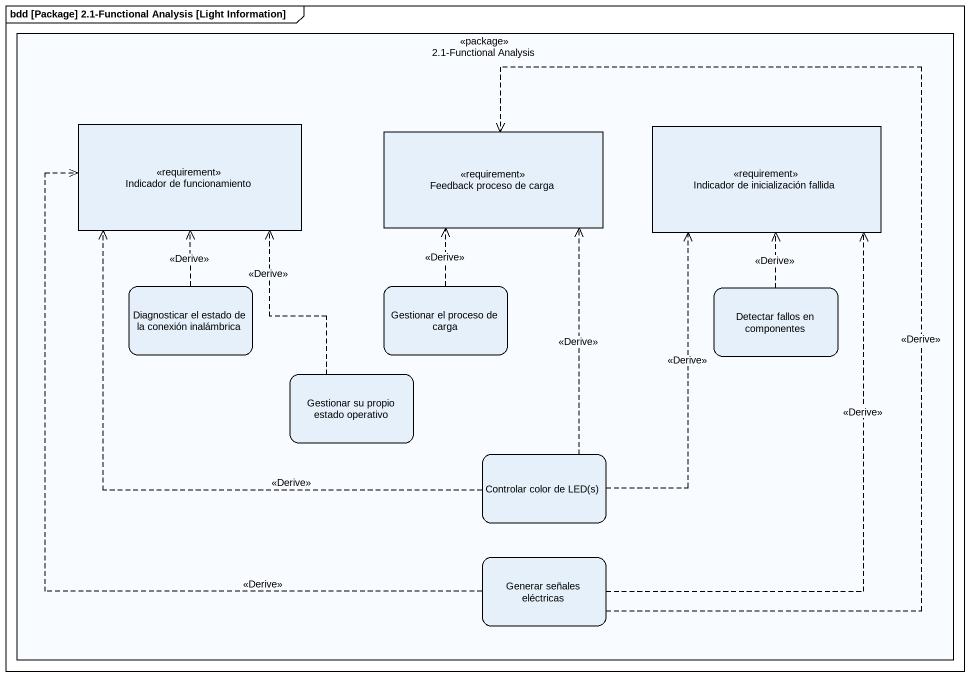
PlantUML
@startuml
mainframe bdd [Package] 2.1-Functional Analysis [Light Information]
hide empty description
state "2.1-Functional Analysis" as o2_1_Functional_Analysis <<package>> {
  state "Indicador de funcionamiento" as Indicador_de_funcionamiento <<requirement>>
  state "Indicador de inicialización fallida" as Indicador_de_inicialización <<requirement>>
  state "Feedback proceso de carga" as Feedback_proceso_de_carga <<requirement>>
  state "Diagnosticar el estado de la conexión inalámbrica" as Diagnosticar_el_estado_de
  state "Gestionar el proceso de carga" as Gestionar_el_proceso_de
  state "Detectar fallos en componentes" as Detectar_fallos_en
  state "Gestionar su propio estado operativo" as Gestionar_su_propio_estado
  state "Controlar color de LED(s)" as Controlar_color_de_LED_s
  state "Generar señales eléctricas" as Generar_señales_eléctricas
}
Diagnosticar_el_estado_de -up[dashed]-> Indicador_de_funcionamiento : <<Derive>>
Gestionar_el_proceso_de -up[dashed]-> Feedback_proceso_de_carga : <<Derive>>
Detectar_fallos_en -up[dashed]-> Indicador_de_inicialización : <<Derive>>
Gestionar_su_propio_estado -up[dashed]-> Indicador_de_funcionamiento : <<Derive>>
Controlar_color_de_LED_s -up[dashed]-> Indicador_de_funcionamiento : <<Derive>>
Controlar_color_de_LED_s -up[dashed]-> Indicador_de_inicialización : <<Derive>>
Controlar_color_de_LED_s -up[dashed]-> Feedback_proceso_de_carga : <<Derive>>
Generar_señales_eléctricas -up[dashed]-> Indicador_de_funcionamiento : <<Derive>>
Generar_señales_eléctricas -up[dashed]-> Indicador_de_inicialización : <<Derive>>
Generar_señales_eléctricas -up[dashed]-> Feedback_proceso_de_carga : <<Derive>>
@enduml
